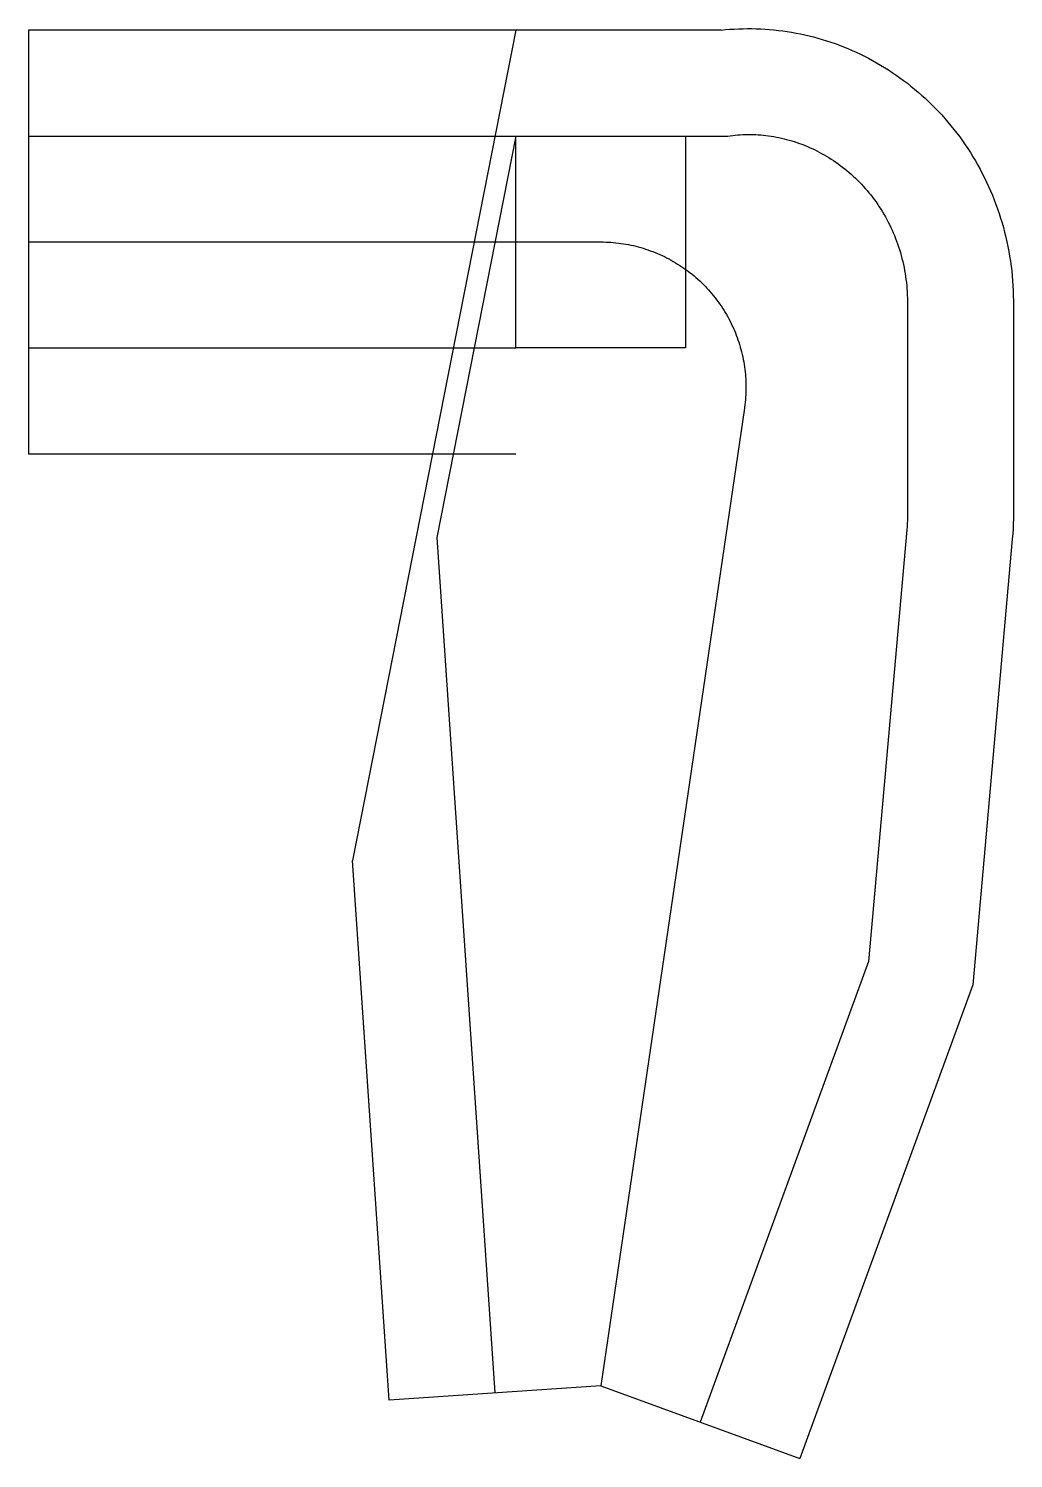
# Model space of a CAD drawing. Header units: metres. Extents: x -10000 to 7215, y -21271 to 3730.
import ezdxf

# ---------------------------------------------------------------- set-up
doc = ezdxf.new("R2010")
doc.units = ezdxf.units.M

msp = doc.modelspace()

# ---------------------------------------------------------------- linework, layer by layer
at = {"color": 1}
for p, q in [((-10000, 3704), (-10000, -3704)), ((2106, 3704), (-10000, 3704)), ((-1482, 3704), (-4336, -10814)), ((-10000, 1852), (2222, 1852)), ((-1482, 1852), (-2862, -5169)), ((5363, -1053), (5363, -4757)), ((7215, -1053), (7215, -4757)), ((-10000, -1852), (-1482, -1852)), ((-10000, -3704), (-1482, -3704)), ((-2862, -5169), (-1848, -20125)), ((5350, -5036), (4681, -12584)), ((7195, -5200), (6504, -12990)), ((-3696, -20251), (-4336, -10814)), ((4681, -12584), (1740, -20635)), ((6504, -12990), (3479, -21271)), ((0, -20000), (-3696, -20251)), ((0, -20000), (3479, -21271))]:
    msp.add_line(p, q, dxfattribs=at)
for points in [[(2106, 3704), (2182, 3712), (2258, 3718), (2335, 3723), (2411, 3727), (2488, 3729), (2565, 3730), (2642, 3730), (2720, 3729), (2797, 3726), (2874, 3721), (2952, 3716), (3029, 3709), (3106, 3700), (3184, 3690), (3261, 3679), (3338, 3667), (3415, 3653), (3492, 3638), (3568, 3621), (3645, 3603), (3721, 3584), (3797, 3563), (3873, 3541), (3948, 3518), (4024, 3493), (4098, 3467), (4173, 3440), (4247, 3411), (4321, 3381), (4394, 3349), (4467, 3317), (4539, 3283), (4611, 3247), (4682, 3211), (4753, 3173), (4823, 3134), (4892, 3093), (4961, 3051), (5030, 3008), (5097, 2964), (5164, 2919), (5230, 2872), (5296, 2824), (5361, 2775), (5424, 2725), (5488, 2673), (5550, 2620), (5611, 2567), (5672, 2512), (5732, 2456), (5790, 2398), (5848, 2340), (5905, 2281), (5961, 2220), (6016, 2159), (6070, 2096), (6123, 2033), (6175, 1968), (6226, 1903), (6276, 1836), (6324, 1769), (6372, 1700), (6418, 1631), (6463, 1561), (6507, 1490), (6550, 1418), (6592, 1345), (6632, 1272), (6671, 1197), (6709, 1122), (6746, 1047), (6781, 970), (6816, 893), (6848, 815), (6880, 736), (6910, 657), (6939, 577), (6966, 496), (6992, 415), (7017, 334), (7040, 251), (7062, 169), (7082, 86), (7101, 2), (7119, -82), (7135, -166), (7149, -251), (7163, -336), (7174, -422), (7185, -508), (7193, -594), (7201, -680), (7206, -766), (7211, -853), (7213, -940), (7215, -1027), (7215, -1053)], [(1482, -1852), (-1482, -1852), (-1482, 1852), (1482, 1852), (1482, -1852)], [(2222, 1852), (2265, 1858), (2309, 1863), (2353, 1868), (2397, 1871), (2441, 1874), (2486, 1876), (2530, 1878), (2575, 1878), (2620, 1878), (2665, 1877), (2710, 1876), (2755, 1873), (2800, 1870), (2845, 1866), (2890, 1861), (2935, 1855), (2980, 1849), (3026, 1841), (3071, 1833), (3116, 1824), (3161, 1814), (3206, 1804), (3251, 1793), (3296, 1780), (3341, 1767), (3385, 1754), (3430, 1739), (3474, 1723), (3518, 1707), (3562, 1690), (3606, 1672), (3649, 1654), (3693, 1634), (3736, 1614), (3778, 1593), (3821, 1571), (3863, 1548), (3905, 1525), (3947, 1501), (3988, 1476), (4029, 1450), (4070, 1423), (4110, 1396), (4149, 1368), (4189, 1339), (4228, 1310), (4266, 1279), (4304, 1248), (4342, 1217), (4379, 1184), (4416, 1151), (4452, 1117), (4488, 1082), (4523, 1047), (4557, 1011), (4591, 974), (4625, 937), (4658, 899), (4690, 860), (4721, 821), (4752, 781), (4783, 740), (4813, 699), (4842, 657), (4870, 615), (4898, 572), (4925, 528), (4951, 484), (4977, 439), (5002, 394), (5026, 348), (5049, 302), (5072, 255), (5093, 208), (5114, 160), (5135, 112), (5154, 63), (5173, 14), (5191, -35), (5208, -85), (5224, -135), (5239, -186), (5254, -237), (5267, -288), (5280, -340), (5292, -392), (5303, -445), (5313, -497), (5322, -550), (5330, -603), (5337, -657), (5344, -711), (5349, -764), (5354, -819), (5357, -873), (5360, -927), (5362, -982), (5363, -1037), (5363, -1053)], [(-10000, 0), (0, 0), (44, 0), (89, -2), (133, -3), (177, -6), (221, -10), (265, -14), (309, -19), (353, -25), (397, -31), (441, -39), (484, -47), (528, -55), (571, -65), (614, -75), (657, -86), (700, -98), (742, -111), (784, -124), (826, -138), (868, -153), (910, -169), (951, -185), (992, -202), (1033, -219), (1073, -238), (1113, -257), (1152, -277), (1192, -297), (1231, -318), (1269, -340), (1307, -363), (1345, -386), (1383, -410), (1420, -434), (1456, -459), (1492, -485), (1528, -511), (1563, -538), (1598, -566), (1632, -594), (1665, -623), (1699, -652), (1731, -682), (1763, -712), (1795, -744), (1826, -775), (1857, -807), (1887, -840), (1916, -873), (1945, -907), (1973, -941), (2000, -976), (2027, -1011), (2054, -1046), (2079, -1083), (2105, -1119), (2129, -1156), (2153, -1193), (2176, -1231), (2198, -1269), (2220, -1308), (2241, -1347), (2262, -1386), (2282, -1426), (2301, -1466), (2319, -1506), (2337, -1547), (2354, -1588), (2370, -1629), (2385, -1670), (2400, -1712), (2414, -1754), (2428, -1796), (2440, -1839), (2452, -1882), (2463, -1924), (2474, -1968), (2483, -2011), (2492, -2054), (2500, -2098), (2507, -2141), (2514, -2185), (2520, -2229), (2525, -2273), (2529, -2317), (2532, -2361), (2535, -2406), (2537, -2450), (2538, -2494), (2539, -2539), (2538, -2583), (2537, -2627), (2535, -2671), (2532, -2716), (2529, -2760), (2525, -2804), (2520, -2848), (2514, -2892), (2512, -2908), (0, -20000)], [(5363, -4757), (5362, -4812), (5361, -4867), (5358, -4922), (5355, -4977), (5351, -5032), (5350, -5036)], [(7215, -4757), (7214, -4844), (7212, -4932), (7208, -5019), (7202, -5106), (7195, -5194), (7195, -5200)]]:
    msp.add_lwpolyline(points, dxfattribs=at)

doc.saveas('drawing.dxf')
